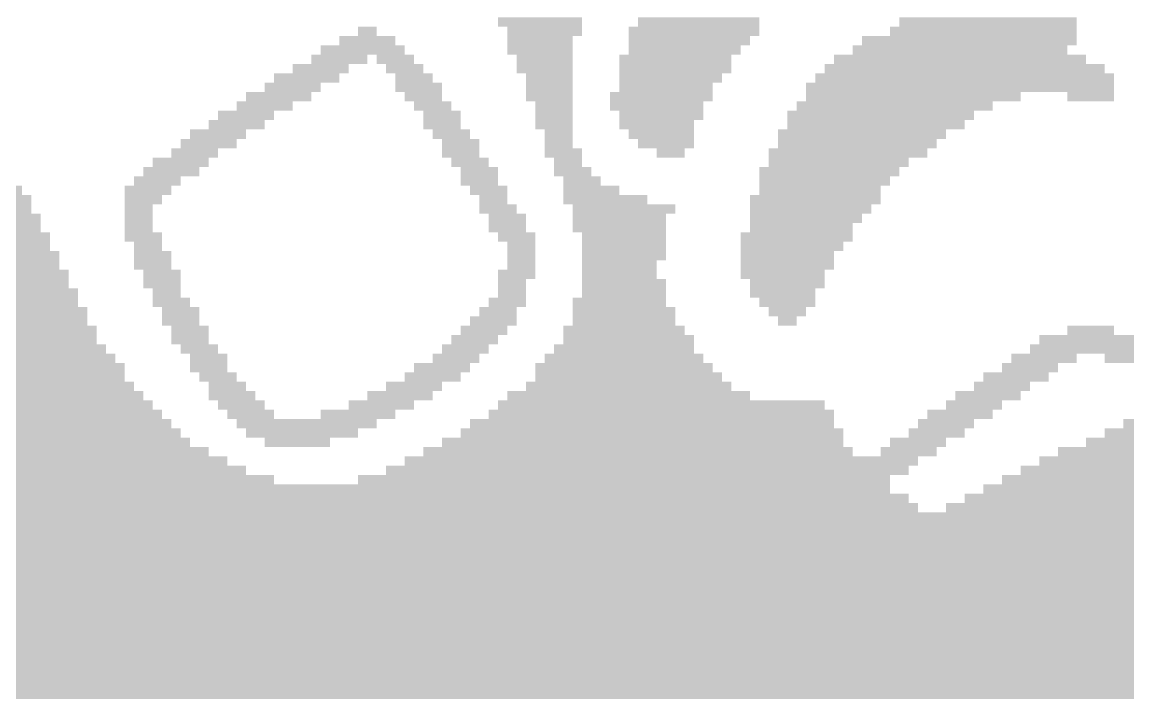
# Model space of a CAD drawing. Extents: x 6.74 to 13.52, y 0.26 to 6.1.
# Drawn here: x 9.745 to 11.25, y 0.256 to 1.177 of the extents above; entities that cross this region are included whole.
import ezdxf

# ---------------------------------------------------------------- set-up
doc = ezdxf.new("R2010")
doc.units = 0
doc.layers.get('0').update_dxf_attribs({"linetype": 'CONTINUOUS'})
doc.layers.add('1', color=7, linetype='CONTINUOUS')

msp = doc.modelspace()

# ---------------------------------------------------------------- linework, layer by layer
for points in [[(10.5075, 1.1703), (10.3932, 1.1703), (10.5075, 1.183), (10.3932, 1.183)], [(10.7488, 1.1703), (10.5837, 1.1703), (10.7488, 1.183), (10.5837, 1.183)], [(11.1806, 1.1703), (10.9393, 1.1703), (11.1806, 1.183), (10.9393, 1.183)], [(10.2281, 1.1576), (10.2027, 1.1576), (10.2281, 1.1703), (10.2027, 1.1703)], [(10.5075, 1.1576), (10.4059, 1.1576), (10.5075, 1.1703), (10.4059, 1.1703)], [(10.7488, 1.1576), (10.571, 1.1576), (10.7488, 1.1703), (10.571, 1.1703)], [(11.1806, 1.1576), (10.9266, 1.1576), (11.1806, 1.1703), (10.9266, 1.1703)], [(10.2662, 1.1322), (10.1519, 1.1322), (10.2662, 1.1449), (10.1519, 1.1449)], [(10.2535, 1.1449), (10.1773, 1.1449), (10.2535, 1.1576), (10.1773, 1.1576)], [(10.4948, 1.1449), (10.4059, 1.1449), (10.4948, 1.1576), (10.4059, 1.1576)], [(10.4948, 1.1322), (10.4059, 1.1322), (10.4948, 1.1449), (10.4059, 1.1449)], [(10.7361, 1.1449), (10.571, 1.1449), (10.7361, 1.1576), (10.571, 1.1576)], [(10.7234, 1.1322), (10.571, 1.1322), (10.7234, 1.1449), (10.571, 1.1449)], [(11.1679, 1.1322), (10.8758, 1.1322), (11.1679, 1.1449), (10.8758, 1.1449)], [(11.1806, 1.1449), (10.8885, 1.1449), (11.1806, 1.1576), (10.8885, 1.1576)], [(10.2154, 1.1195), (10.1392, 1.1195), (10.2154, 1.1322), (10.1392, 1.1322)], [(10.2789, 1.1195), (10.2281, 1.1195), (10.2789, 1.1322), (10.2281, 1.1322)], [(10.4948, 1.1195), (10.4186, 1.1195), (10.4948, 1.1322), (10.4186, 1.1322)], [(10.7107, 1.1195), (10.5583, 1.1195), (10.7107, 1.1322), (10.5583, 1.1322)], [(11.1933, 1.1195), (10.8504, 1.1195), (11.1933, 1.1322), (10.8504, 1.1322)], [(10.19, 1.1068), (10.1138, 1.1068), (10.19, 1.1195), (10.1138, 1.1195)], [(10.2916, 1.1068), (10.2408, 1.1068), (10.2916, 1.1195), (10.2408, 1.1195)], [(10.4948, 1.1068), (10.4186, 1.1068), (10.4948, 1.1195), (10.4186, 1.1195)], [(10.7107, 1.1068), (10.5583, 1.1068), (10.7107, 1.1195), (10.5583, 1.1195)], [(11.2187, 1.1068), (10.8377, 1.1068), (11.2187, 1.1195), (10.8377, 1.1195)], [(10.1773, 1.0941), (10.0884, 1.0941), (10.1773, 1.1068), (10.0884, 1.1068)], [(10.3043, 1.0941), (10.2535, 1.0941), (10.3043, 1.1068), (10.2535, 1.1068)], [(10.4948, 1.0941), (10.4313, 1.0941), (10.4948, 1.1068), (10.4313, 1.1068)], [(10.698, 1.0941), (10.5583, 1.0941), (10.698, 1.1068), (10.5583, 1.1068)], [(11.2314, 1.0941), (10.825, 1.0941), (11.2314, 1.1068), (10.825, 1.1068)], [(10.1519, 1.0814), (10.0757, 1.0814), (10.1519, 1.0941), (10.0757, 1.0941)], [(10.317, 1.0814), (10.2535, 1.0814), (10.317, 1.0941), (10.2535, 1.0941)], [(10.4948, 1.0814), (10.4313, 1.0814), (10.4948, 1.0941), (10.4313, 1.0941)], [(10.6853, 1.0814), (10.5583, 1.0814), (10.6853, 1.0941), (10.5583, 1.0941)], [(11.2314, 1.0814), (10.8123, 1.0814), (11.2314, 1.0941), (10.8123, 1.0941)], [(10.1138, 1.056), (10.0376, 1.056), (10.1138, 1.0687), (10.0376, 1.0687)], [(10.1392, 1.0687), (10.0503, 1.0687), (10.1392, 1.0814), (10.0503, 1.0814)], [(10.317, 1.0687), (10.2662, 1.0687), (10.317, 1.0814), (10.2662, 1.0814)], [(10.3297, 1.056), (10.2789, 1.056), (10.3297, 1.0687), (10.2789, 1.0687)], [(10.4948, 1.0687), (10.4313, 1.0687), (10.4948, 1.0814), (10.4313, 1.0814)], [(10.4948, 1.056), (10.444, 1.056), (10.4948, 1.0687), (10.444, 1.0687)], [(10.6853, 1.0687), (10.5456, 1.0687), (10.6853, 1.0814), (10.5456, 1.0814)], [(10.6726, 1.056), (10.5456, 1.056), (10.6726, 1.0687), (10.5456, 1.0687)], [(11.0663, 1.056), (10.7996, 1.056), (11.0663, 1.0687), (10.7996, 1.0687)], [(11.1044, 1.0687), (10.8123, 1.0687), (11.1044, 1.0814), (10.8123, 1.0814)], [(11.2314, 1.0687), (11.1679, 1.0687), (11.2314, 1.0814), (11.1679, 1.0814)], [(10.0884, 1.0433), (10.0122, 1.0433), (10.0884, 1.056), (10.0122, 1.056)], [(10.3424, 1.0433), (10.2916, 1.0433), (10.3424, 1.056), (10.2916, 1.056)], [(10.4948, 1.0433), (10.444, 1.0433), (10.4948, 1.056), (10.444, 1.056)], [(10.6726, 1.0433), (10.5583, 1.0433), (10.6726, 1.056), (10.5583, 1.056)], [(11.0409, 1.0433), (10.7869, 1.0433), (11.0409, 1.056), (10.7869, 1.056)], [(10.0757, 1.0306), (9.9995, 1.0306), (10.0757, 1.0433), (9.9995, 1.0433)], [(10.3424, 1.0306), (10.2916, 1.0306), (10.3424, 1.0433), (10.2916, 1.0433)], [(10.4948, 1.0306), (10.444, 1.0306), (10.4948, 1.0433), (10.444, 1.0433)], [(10.6599, 1.0306), (10.5583, 1.0306), (10.6599, 1.0433), (10.5583, 1.0433)], [(11.0282, 1.0306), (10.7869, 1.0306), (11.0282, 1.0433), (10.7869, 1.0433)], [(10.0503, 1.0179), (9.9741, 1.0179), (10.0503, 1.0306), (9.9741, 1.0306)], [(10.3551, 1.0179), (10.3043, 1.0179), (10.3551, 1.0306), (10.3043, 1.0306)], [(10.4948, 1.0179), (10.4567, 1.0179), (10.4948, 1.0306), (10.4567, 1.0306)], [(10.6599, 1.0179), (10.571, 1.0179), (10.6599, 1.0306), (10.571, 1.0306)], [(11.0028, 1.0179), (10.7742, 1.0179), (11.0028, 1.0306), (10.7742, 1.0306)], [(10.0376, 1.0052), (9.9614, 1.0052), (10.0376, 1.0179), (9.9614, 1.0179)], [(10.3678, 1.0052), (10.317, 1.0052), (10.3678, 1.0179), (10.317, 1.0179)], [(10.4948, 1.0052), (10.4567, 1.0052), (10.4948, 1.0179), (10.4567, 1.0179)], [(10.6599, 1.0052), (10.5837, 1.0052), (10.6599, 1.0179), (10.5837, 1.0179)], [(10.9901, 1.0052), (10.7742, 1.0052), (10.9901, 1.0179), (10.7742, 1.0179)], [(10.0122, 0.9925), (9.9487, 0.9925), (10.0122, 1.0052), (9.9487, 1.0052)], [(10.3678, 0.9925), (10.317, 0.9925), (10.3678, 1.0052), (10.317, 1.0052)], [(10.5075, 0.9925), (10.4567, 0.9925), (10.5075, 1.0052), (10.4567, 1.0052)], [(10.6472, 0.9925), (10.6091, 0.9925), (10.6472, 1.0052), (10.6091, 1.0052)], [(10.9774, 0.9925), (10.7615, 0.9925), (10.9774, 1.0052), (10.7615, 1.0052)], [(9.9868, 0.9671), (9.9106, 0.9671), (9.9868, 0.9798), (9.9106, 0.9798)], [(9.9995, 0.9798), (9.9233, 0.9798), (9.9995, 0.9925), (9.9233, 0.9925)], [(10.3805, 0.9798), (10.3297, 0.9798), (10.3805, 0.9925), (10.3297, 0.9925)], [(10.3932, 0.9671), (10.3424, 0.9671), (10.3932, 0.9798), (10.3424, 0.9798)], [(10.5075, 0.9798), (10.4694, 0.9798), (10.5075, 0.9925), (10.4694, 0.9925)], [(10.5202, 0.9671), (10.4694, 0.9671), (10.5202, 0.9798), (10.4694, 0.9798)], [(10.9393, 0.9671), (10.7488, 0.9671), (10.9393, 0.9798), (10.7488, 0.9798)], [(10.952, 0.9798), (10.7615, 0.9798), (10.952, 0.9925), (10.7615, 0.9925)], [(9.9614, 0.9544), (9.8979, 0.9544), (9.9614, 0.9671), (9.8979, 0.9671)], [(10.3932, 0.9544), (10.3424, 0.9544), (10.3932, 0.9671), (10.3424, 0.9671)], [(10.5329, 0.9544), (10.4821, 0.9544), (10.5329, 0.9671), (10.4821, 0.9671)], [(10.9266, 0.9544), (10.7488, 0.9544), (10.9266, 0.9671), (10.7488, 0.9671)], [(9.7455, 0.9417), (7.1293, 0.9417), (9.7455, 0.9544), (7.1293, 0.9544)], [(9.9487, 0.9417), (9.8852, 0.9417), (9.9487, 0.9544), (9.8852, 0.9544)], [(10.4059, 0.9417), (10.3551, 0.9417), (10.4059, 0.9544), (10.3551, 0.9544)], [(10.5583, 0.9417), (10.4821, 0.9417), (10.5583, 0.9544), (10.4821, 0.9544)], [(10.9139, 0.9417), (10.7488, 0.9417), (10.9139, 0.9544), (10.7488, 0.9544)], [(9.7582, 0.929), (7.1166, 0.929), (9.7582, 0.9417), (7.1166, 0.9417)], [(9.936, 0.929), (9.8852, 0.929), (9.936, 0.9417), (9.8852, 0.9417)], [(10.4059, 0.929), (10.3678, 0.929), (10.4059, 0.9417), (10.3678, 0.9417)], [(10.5964, 0.929), (10.4821, 0.929), (10.5964, 0.9417), (10.4821, 0.9417)], [(10.9139, 0.929), (10.7361, 0.929), (10.9139, 0.9417), (10.7361, 0.9417)], [(9.7582, 0.9163), (7.1166, 0.9163), (9.7582, 0.929), (7.1166, 0.929)], [(9.9233, 0.9163), (9.8852, 0.9163), (9.9233, 0.929), (9.8852, 0.929)], [(10.4186, 0.9163), (10.3678, 0.9163), (10.4186, 0.929), (10.3678, 0.929)], [(10.6345, 0.9163), (10.4948, 0.9163), (10.6345, 0.929), (10.4948, 0.929)], [(10.9012, 0.9163), (10.7361, 0.9163), (10.9012, 0.929), (10.7361, 0.929)], [(9.7709, 0.9036), (7.1039, 0.9036), (9.7709, 0.9163), (7.1039, 0.9163)], [(9.7709, 0.8909), (7.1039, 0.8909), (9.7709, 0.9036), (7.1039, 0.9036)], [(9.9233, 0.9036), (9.8852, 0.9036), (9.9233, 0.9163), (9.8852, 0.9163)], [(9.9233, 0.8909), (9.8852, 0.8909), (9.9233, 0.9036), (9.8852, 0.9036)], [(10.4313, 0.9036), (10.3805, 0.9036), (10.4313, 0.9163), (10.3805, 0.9163)], [(10.4313, 0.8909), (10.3805, 0.8909), (10.4313, 0.9036), (10.3805, 0.9036)], [(10.6218, 0.9036), (10.4948, 0.9036), (10.6218, 0.9163), (10.4948, 0.9163)], [(10.6218, 0.8909), (10.4948, 0.8909), (10.6218, 0.9036), (10.4948, 0.9036)], [(10.8885, 0.9036), (10.7361, 0.9036), (10.8885, 0.9163), (10.7361, 0.9163)], [(10.8758, 0.8909), (10.7361, 0.8909), (10.8758, 0.9036), (10.7361, 0.9036)], [(9.7836, 0.8782), (7.0912, 0.8782), (9.7836, 0.8909), (7.0912, 0.8909)], [(9.936, 0.8782), (9.8852, 0.8782), (9.936, 0.8909), (9.8852, 0.8909)], [(10.444, 0.8782), (10.3932, 0.8782), (10.444, 0.8909), (10.3932, 0.8909)], [(10.6218, 0.8782), (10.5075, 0.8782), (10.6218, 0.8909), (10.5075, 0.8909)], [(10.8758, 0.8782), (10.7234, 0.8782), (10.8758, 0.8909), (10.7234, 0.8909)], [(9.7836, 0.8655), (7.0785, 0.8655), (9.7836, 0.8782), (7.0785, 0.8782)], [(9.936, 0.8655), (9.8979, 0.8655), (9.936, 0.8782), (9.8979, 0.8782)], [(10.444, 0.8655), (10.4059, 0.8655), (10.444, 0.8782), (10.4059, 0.8782)], [(10.6218, 0.8655), (10.5075, 0.8655), (10.6218, 0.8782), (10.5075, 0.8782)], [(10.8631, 0.8655), (10.7234, 0.8655), (10.8631, 0.8782), (10.7234, 0.8782)], [(9.7963, 0.8528), (7.0785, 0.8528), (9.7963, 0.8655), (7.0785, 0.8655)], [(9.9487, 0.8528), (9.8979, 0.8528), (9.9487, 0.8655), (9.8979, 0.8655)], [(10.444, 0.8528), (10.4059, 0.8528), (10.444, 0.8655), (10.4059, 0.8655)], [(10.6218, 0.8528), (10.5075, 0.8528), (10.6218, 0.8655), (10.5075, 0.8655)], [(10.8504, 0.8528), (10.7234, 0.8528), (10.8504, 0.8655), (10.7234, 0.8655)], [(9.7963, 0.8401), (7.0658, 0.8401), (9.7963, 0.8528), (7.0658, 0.8528)], [(9.9487, 0.8401), (9.8979, 0.8401), (9.9487, 0.8528), (9.8979, 0.8528)], [(10.444, 0.8401), (10.4059, 0.8401), (10.444, 0.8528), (10.4059, 0.8528)], [(10.6091, 0.8401), (10.5075, 0.8401), (10.6091, 0.8528), (10.5075, 0.8528)], [(10.8504, 0.8401), (10.7234, 0.8401), (10.8504, 0.8528), (10.7234, 0.8528)], [(9.809, 0.8274), (7.0658, 0.8274), (9.809, 0.8401), (7.0658, 0.8401)], [(9.9614, 0.8274), (9.9106, 0.8274), (9.9614, 0.8401), (9.9106, 0.8401)], [(10.444, 0.8274), (10.3932, 0.8274), (10.444, 0.8401), (10.3932, 0.8401)], [(10.6091, 0.8274), (10.5075, 0.8274), (10.6091, 0.8401), (10.5075, 0.8401)], [(10.8377, 0.8274), (10.7234, 0.8274), (10.8377, 0.8401), (10.7234, 0.8401)], [(9.809, 0.8147), (7.0531, 0.8147), (9.809, 0.8274), (7.0531, 0.8274)], [(9.8217, 0.802), (7.0531, 0.802), (9.8217, 0.8147), (7.0531, 0.8147)], [(9.9614, 0.8147), (9.9106, 0.8147), (9.9614, 0.8274), (9.9106, 0.8274)], [(9.9614, 0.802), (9.9233, 0.802), (9.9614, 0.8147), (9.9233, 0.8147)], [(10.4313, 0.8147), (10.3932, 0.8147), (10.4313, 0.8274), (10.3932, 0.8274)], [(10.4313, 0.802), (10.3932, 0.802), (10.4313, 0.8147), (10.3932, 0.8147)], [(10.6218, 0.8147), (10.5075, 0.8147), (10.6218, 0.8274), (10.5075, 0.8274)], [(10.6218, 0.802), (10.5075, 0.802), (10.6218, 0.8147), (10.5075, 0.8147)], [(10.8377, 0.8147), (10.7361, 0.8147), (10.8377, 0.8274), (10.7361, 0.8274)], [(10.825, 0.802), (10.7361, 0.802), (10.825, 0.8147), (10.7361, 0.8147)], [(9.8217, 0.7893), (7.0404, 0.7893), (9.8217, 0.802), (7.0404, 0.802)], [(9.9741, 0.7893), (9.9233, 0.7893), (9.9741, 0.802), (9.9233, 0.802)], [(10.4313, 0.7893), (10.3805, 0.7893), (10.4313, 0.802), (10.3805, 0.802)], [(10.6218, 0.7893), (10.4948, 0.7893), (10.6218, 0.802), (10.4948, 0.802)], [(10.825, 0.7893), (10.7488, 0.7893), (10.825, 0.802), (10.7488, 0.802)], [(9.8344, 0.7766), (7.0277, 0.7766), (9.8344, 0.7893), (7.0277, 0.7893)], [(9.9868, 0.7766), (9.936, 0.7766), (9.9868, 0.7893), (9.936, 0.7893)], [(10.4186, 0.7766), (10.3678, 0.7766), (10.4186, 0.7893), (10.3678, 0.7893)], [(10.6345, 0.7766), (10.4948, 0.7766), (10.6345, 0.7893), (10.4948, 0.7893)], [(10.8123, 0.7766), (10.7615, 0.7766), (10.8123, 0.7893), (10.7615, 0.7893)], [(9.8344, 0.7639), (7.0277, 0.7639), (9.8344, 0.7766), (7.0277, 0.7766)], [(9.9868, 0.7639), (9.936, 0.7639), (9.9868, 0.7766), (9.936, 0.7766)], [(10.4186, 0.7639), (10.3551, 0.7639), (10.4186, 0.7766), (10.3551, 0.7766)], [(10.6345, 0.7639), (10.4948, 0.7639), (10.6345, 0.7766), (10.4948, 0.7766)], [(10.7996, 0.7639), (10.7742, 0.7639), (10.7996, 0.7766), (10.7742, 0.7766)], [(9.8471, 0.7512), (7.015, 0.7512), (9.8471, 0.7639), (7.015, 0.7639)], [(9.9995, 0.7512), (9.9487, 0.7512), (9.9995, 0.7639), (9.9487, 0.7639)], [(10.4059, 0.7512), (10.3424, 0.7512), (10.4059, 0.7639), (10.3424, 0.7639)], [(10.6472, 0.7512), (10.4821, 0.7512), (10.6472, 0.7639), (10.4821, 0.7639)], [(11.2314, 0.7512), (11.1679, 0.7512), (11.2314, 0.7639), (11.1679, 0.7639)], [(9.8598, 0.7258), (7.0023, 0.7258), (9.8598, 0.7385), (7.0023, 0.7385)], [(9.8471, 0.7385), (7.015, 0.7385), (9.8471, 0.7512), (7.015, 0.7512)], [(9.9995, 0.7385), (9.9487, 0.7385), (9.9995, 0.7512), (9.9487, 0.7512)], [(10.0122, 0.7258), (9.9614, 0.7258), (10.0122, 0.7385), (9.9614, 0.7385)], [(10.3805, 0.7258), (10.317, 0.7258), (10.3805, 0.7385), (10.317, 0.7385)], [(10.3932, 0.7385), (10.3297, 0.7385), (10.3932, 0.7512), (10.3297, 0.7512)], [(10.6599, 0.7258), (10.4694, 0.7258), (10.6599, 0.7385), (10.4694, 0.7385)], [(10.6599, 0.7385), (10.4821, 0.7385), (10.6599, 0.7512), (10.4821, 0.7512)], [(11.333, 0.7258), (11.1171, 0.7258), (11.333, 0.7385), (11.1171, 0.7385)], [(11.2822, 0.7385), (11.1298, 0.7385), (11.2822, 0.7512), (11.1298, 0.7512)], [(9.8725, 0.7131), (6.9896, 0.7131), (9.8725, 0.7258), (6.9896, 0.7258)], [(10.0249, 0.7131), (9.9741, 0.7131), (10.0249, 0.7258), (9.9741, 0.7258)], [(10.3678, 0.7131), (10.3043, 0.7131), (10.3678, 0.7258), (10.3043, 0.7258)], [(10.6726, 0.7131), (10.4567, 0.7131), (10.6726, 0.7258), (10.4567, 0.7258)], [(11.1806, 0.7131), (11.0917, 0.7131), (11.1806, 0.7258), (11.0917, 0.7258)], [(11.3711, 0.7131), (11.2187, 0.7131), (11.3711, 0.7258), (11.2187, 0.7258)], [(9.8852, 0.7004), (6.9896, 0.7004), (9.8852, 0.7131), (6.9896, 0.7131)], [(10.0249, 0.7004), (9.9741, 0.7004), (10.0249, 0.7131), (9.9741, 0.7131)], [(10.3551, 0.7004), (10.2789, 0.7004), (10.3551, 0.7131), (10.2789, 0.7131)], [(10.6853, 0.7004), (10.444, 0.7004), (10.6853, 0.7131), (10.444, 0.7131)], [(11.1552, 0.7004), (11.079, 0.7004), (11.1552, 0.7131), (11.079, 0.7131)], [(9.8852, 0.6877), (6.9769, 0.6877), (9.8852, 0.7004), (6.9769, 0.7004)], [(10.0376, 0.6877), (9.9868, 0.6877), (10.0376, 0.7004), (9.9868, 0.7004)], [(10.3424, 0.6877), (10.2662, 0.6877), (10.3424, 0.7004), (10.2662, 0.7004)], [(10.698, 0.6877), (10.444, 0.6877), (10.698, 0.7004), (10.444, 0.7004)], [(11.1425, 0.6877), (11.0536, 0.6877), (11.1425, 0.7004), (11.0536, 0.7004)], [(9.8979, 0.675), (6.9769, 0.675), (9.8979, 0.6877), (6.9769, 0.6877)], [(10.0503, 0.675), (9.9995, 0.675), (10.0503, 0.6877), (9.9995, 0.6877)], [(10.317, 0.675), (10.2408, 0.675), (10.317, 0.6877), (10.2408, 0.6877)], [(10.7107, 0.675), (10.4313, 0.675), (10.7107, 0.6877), (10.4313, 0.6877)], [(11.1171, 0.675), (11.0409, 0.675), (11.1171, 0.6877), (11.0409, 0.6877)], [(9.9106, 0.6623), (6.9642, 0.6623), (9.9106, 0.675), (6.9642, 0.675)], [(9.9233, 0.6496), (6.9642, 0.6496), (9.9233, 0.6623), (6.9642, 0.6623)], [(10.063, 0.6623), (9.9995, 0.6623), (10.063, 0.675), (9.9995, 0.675)], [(10.0757, 0.6496), (10.0122, 0.6496), (10.0757, 0.6623), (10.0122, 0.6623)], [(10.2789, 0.6496), (10.19, 0.6496), (10.2789, 0.6623), (10.19, 0.6623)], [(10.3043, 0.6623), (10.2154, 0.6623), (10.3043, 0.675), (10.2154, 0.675)], [(10.8377, 0.6496), (10.3932, 0.6496), (10.8377, 0.6623), (10.3932, 0.6623)], [(10.7361, 0.6623), (10.4059, 0.6623), (10.7361, 0.675), (10.4059, 0.675)], [(11.079, 0.6496), (11.0028, 0.6496), (11.079, 0.6623), (11.0028, 0.6623)], [(11.1044, 0.6623), (11.0155, 0.6623), (11.1044, 0.675), (11.0155, 0.675)], [(9.936, 0.6369), (6.9515, 0.6369), (9.936, 0.6496), (6.9515, 0.6496)], [(10.0884, 0.6369), (10.0249, 0.6369), (10.0884, 0.6496), (10.0249, 0.6496)], [(10.2535, 0.6369), (10.1519, 0.6369), (10.2535, 0.6496), (10.1519, 0.6496)], [(10.8504, 0.6369), (10.3805, 0.6369), (10.8504, 0.6496), (10.3805, 0.6496)], [(11.0663, 0.6369), (10.9774, 0.6369), (11.0663, 0.6496), (10.9774, 0.6496)], [(9.9487, 0.6242), (6.9388, 0.6242), (9.9487, 0.6369), (6.9388, 0.6369)], [(10.2281, 0.6242), (10.0376, 0.6242), (10.2281, 0.6369), (10.0376, 0.6369)], [(10.8504, 0.6242), (10.3551, 0.6242), (10.8504, 0.6369), (10.3551, 0.6369)], [(11.0409, 0.6242), (10.9647, 0.6242), (11.0409, 0.6369), (10.9647, 0.6369)], [(13.3142, 0.6242), (11.2441, 0.6242), (13.3142, 0.6369), (11.2441, 0.6369)], [(9.9614, 0.6115), (6.9388, 0.6115), (9.9614, 0.6242), (6.9388, 0.6242)], [(10.2027, 0.6115), (10.0503, 0.6115), (10.2027, 0.6242), (10.0503, 0.6242)], [(10.8631, 0.6115), (10.3424, 0.6115), (10.8631, 0.6242), (10.3424, 0.6242)], [(11.0282, 0.6115), (10.952, 0.6115), (11.0282, 0.6242), (10.952, 0.6242)], [(13.3269, 0.6115), (11.2187, 0.6115), (13.3269, 0.6242), (11.2187, 0.6242)], [(9.9741, 0.5988), (6.9261, 0.5988), (9.9741, 0.6115), (6.9261, 0.6115)], [(10.1646, 0.5988), (10.0757, 0.5988), (10.1646, 0.6115), (10.0757, 0.6115)], [(10.8631, 0.5988), (10.317, 0.5988), (10.8631, 0.6115), (10.317, 0.6115)], [(11.0028, 0.5988), (10.9266, 0.5988), (11.0028, 0.6115), (10.9266, 0.6115)], [(13.3269, 0.5988), (11.1933, 0.5988), (13.3269, 0.6115), (11.1933, 0.6115)], [(9.9995, 0.5861), (6.9261, 0.5861), (9.9995, 0.5988), (6.9261, 0.5988)], [(10.8758, 0.5861), (10.2916, 0.5861), (10.8758, 0.5988), (10.2916, 0.5988)], [(10.9901, 0.5861), (10.9139, 0.5861), (10.9901, 0.5988), (10.9139, 0.5988)], [(13.3396, 0.5861), (11.1552, 0.5861), (13.3396, 0.5988), (11.1552, 0.5988)], [(10.0249, 0.5734), (6.9134, 0.5734), (10.0249, 0.5861), (6.9134, 0.5861)], [(10.0503, 0.5607), (6.9134, 0.5607), (10.0503, 0.5734), (6.9134, 0.5734)], [(10.952, 0.5607), (10.2408, 0.5607), (10.952, 0.5734), (10.2408, 0.5734)], [(10.9647, 0.5734), (10.2662, 0.5734), (10.9647, 0.5861), (10.2662, 0.5861)], [(13.3523, 0.5607), (11.1044, 0.5607), (13.3523, 0.5734), (11.1044, 0.5734)], [(13.3396, 0.5734), (11.1298, 0.5734), (13.3396, 0.5861), (11.1298, 0.5861)], [(10.0884, 0.548), (6.9007, 0.548), (10.0884, 0.5607), (6.9007, 0.5607)], [(10.9266, 0.548), (10.2027, 0.548), (10.9266, 0.5607), (10.2027, 0.5607)], [(13.365, 0.548), (11.079, 0.548), (13.365, 0.5607), (11.079, 0.5607)], [(10.9266, 0.5353), (6.888, 0.5353), (10.9266, 0.548), (6.888, 0.548)], [(13.365, 0.5353), (11.0536, 0.5353), (13.365, 0.548), (11.0536, 0.548)], [(10.952, 0.5226), (6.888, 0.5226), (10.952, 0.5353), (6.888, 0.5353)], [(13.3777, 0.5226), (11.0282, 0.5226), (13.3777, 0.5353), (11.0282, 0.5353)], [(10.9647, 0.5099), (6.8753, 0.5099), (10.9647, 0.5226), (6.8753, 0.5226)], [(13.3777, 0.5099), (11.0028, 0.5099), (13.3777, 0.5226), (11.0028, 0.5226)], [(13.4031, 0.4845), (6.8626, 0.4845), (13.4031, 0.4972), (6.8626, 0.4972)], [(13.3904, 0.4972), (6.8753, 0.4972), (13.3904, 0.5099), (6.8753, 0.5099)], [(13.4031, 0.4718), (6.8499, 0.4718), (13.4031, 0.4845), (6.8499, 0.4845)], [(13.4158, 0.4591), (6.8499, 0.4591), (13.4158, 0.4718), (6.8499, 0.4718)], [(13.4158, 0.4464), (6.8372, 0.4464), (13.4158, 0.4591), (6.8372, 0.4591)], [(13.4285, 0.4337), (6.8372, 0.4337), (13.4285, 0.4464), (6.8372, 0.4464)], [(13.4285, 0.421), (6.8245, 0.421), (13.4285, 0.4337), (6.8245, 0.4337)], [(13.4539, 0.3956), (6.8118, 0.3956), (13.4539, 0.4083), (6.8118, 0.4083)], [(13.4412, 0.4083), (6.8245, 0.4083), (13.4412, 0.421), (6.8245, 0.421)], [(13.4539, 0.3829), (6.7991, 0.3829), (13.4539, 0.3956), (6.7991, 0.3956)], [(13.4666, 0.3702), (6.7991, 0.3702), (13.4666, 0.3829), (6.7991, 0.3829)], [(13.4666, 0.3575), (6.7864, 0.3575), (13.4666, 0.3702), (6.7864, 0.3702)], [(13.4793, 0.3448), (6.7864, 0.3448), (13.4793, 0.3575), (6.7864, 0.3575)], [(13.4793, 0.3321), (6.7737, 0.3321), (13.4793, 0.3448), (6.7737, 0.3448)], [(13.492, 0.3194), (6.7737, 0.3194), (13.492, 0.3321), (6.7737, 0.3321)], [(13.5047, 0.3067), (6.761, 0.3067), (13.5047, 0.3194), (6.761, 0.3194)], [(13.5047, 0.294), (6.7483, 0.294), (13.5047, 0.3067), (6.7483, 0.3067)], [(13.5174, 0.2813), (6.7483, 0.2813), (13.5174, 0.294), (6.7483, 0.294)], [(13.5174, 0.2686), (6.7356, 0.2686), (13.5174, 0.2813), (6.7356, 0.2813)], [(13.5174, 0.2559), (6.7356, 0.2559), (13.5174, 0.2686), (6.7356, 0.2686)]]:
    msp.add_solid(points)
at = {"layer": '1'}
for points in [[(10.5075, 1.1703), (10.3932, 1.1703), (10.5075, 1.183), (10.3932, 1.183)], [(10.7488, 1.1703), (10.5837, 1.1703), (10.7488, 1.183), (10.5837, 1.183)], [(11.1806, 1.1703), (10.9393, 1.1703), (11.1806, 1.183), (10.9393, 1.183)], [(10.2281, 1.1576), (10.2027, 1.1576), (10.2281, 1.1703), (10.2027, 1.1703)], [(10.5075, 1.1576), (10.4059, 1.1576), (10.5075, 1.1703), (10.4059, 1.1703)], [(10.7488, 1.1576), (10.571, 1.1576), (10.7488, 1.1703), (10.571, 1.1703)], [(11.1806, 1.1576), (10.9266, 1.1576), (11.1806, 1.1703), (10.9266, 1.1703)], [(10.2662, 1.1322), (10.1519, 1.1322), (10.2662, 1.1449), (10.1519, 1.1449)], [(10.2535, 1.1449), (10.1773, 1.1449), (10.2535, 1.1576), (10.1773, 1.1576)], [(10.4948, 1.1449), (10.4059, 1.1449), (10.4948, 1.1576), (10.4059, 1.1576)], [(10.4948, 1.1322), (10.4059, 1.1322), (10.4948, 1.1449), (10.4059, 1.1449)], [(10.7361, 1.1449), (10.571, 1.1449), (10.7361, 1.1576), (10.571, 1.1576)], [(10.7234, 1.1322), (10.571, 1.1322), (10.7234, 1.1449), (10.571, 1.1449)], [(11.1679, 1.1322), (10.8758, 1.1322), (11.1679, 1.1449), (10.8758, 1.1449)], [(11.1806, 1.1449), (10.8885, 1.1449), (11.1806, 1.1576), (10.8885, 1.1576)], [(10.2154, 1.1195), (10.1392, 1.1195), (10.2154, 1.1322), (10.1392, 1.1322)], [(10.2789, 1.1195), (10.2281, 1.1195), (10.2789, 1.1322), (10.2281, 1.1322)], [(10.4948, 1.1195), (10.4186, 1.1195), (10.4948, 1.1322), (10.4186, 1.1322)], [(10.7107, 1.1195), (10.5583, 1.1195), (10.7107, 1.1322), (10.5583, 1.1322)], [(11.1933, 1.1195), (10.8504, 1.1195), (11.1933, 1.1322), (10.8504, 1.1322)], [(10.19, 1.1068), (10.1138, 1.1068), (10.19, 1.1195), (10.1138, 1.1195)], [(10.2916, 1.1068), (10.2408, 1.1068), (10.2916, 1.1195), (10.2408, 1.1195)], [(10.4948, 1.1068), (10.4186, 1.1068), (10.4948, 1.1195), (10.4186, 1.1195)], [(10.7107, 1.1068), (10.5583, 1.1068), (10.7107, 1.1195), (10.5583, 1.1195)], [(11.2187, 1.1068), (10.8377, 1.1068), (11.2187, 1.1195), (10.8377, 1.1195)], [(10.1773, 1.0941), (10.0884, 1.0941), (10.1773, 1.1068), (10.0884, 1.1068)], [(10.3043, 1.0941), (10.2535, 1.0941), (10.3043, 1.1068), (10.2535, 1.1068)], [(10.4948, 1.0941), (10.4313, 1.0941), (10.4948, 1.1068), (10.4313, 1.1068)], [(10.698, 1.0941), (10.5583, 1.0941), (10.698, 1.1068), (10.5583, 1.1068)], [(11.2314, 1.0941), (10.825, 1.0941), (11.2314, 1.1068), (10.825, 1.1068)], [(10.1519, 1.0814), (10.0757, 1.0814), (10.1519, 1.0941), (10.0757, 1.0941)], [(10.317, 1.0814), (10.2535, 1.0814), (10.317, 1.0941), (10.2535, 1.0941)], [(10.4948, 1.0814), (10.4313, 1.0814), (10.4948, 1.0941), (10.4313, 1.0941)], [(10.6853, 1.0814), (10.5583, 1.0814), (10.6853, 1.0941), (10.5583, 1.0941)], [(11.2314, 1.0814), (10.8123, 1.0814), (11.2314, 1.0941), (10.8123, 1.0941)], [(10.1138, 1.056), (10.0376, 1.056), (10.1138, 1.0687), (10.0376, 1.0687)], [(10.1392, 1.0687), (10.0503, 1.0687), (10.1392, 1.0814), (10.0503, 1.0814)], [(10.317, 1.0687), (10.2662, 1.0687), (10.317, 1.0814), (10.2662, 1.0814)], [(10.3297, 1.056), (10.2789, 1.056), (10.3297, 1.0687), (10.2789, 1.0687)], [(10.4948, 1.0687), (10.4313, 1.0687), (10.4948, 1.0814), (10.4313, 1.0814)], [(10.4948, 1.056), (10.444, 1.056), (10.4948, 1.0687), (10.444, 1.0687)], [(10.6853, 1.0687), (10.5456, 1.0687), (10.6853, 1.0814), (10.5456, 1.0814)], [(10.6726, 1.056), (10.5456, 1.056), (10.6726, 1.0687), (10.5456, 1.0687)], [(11.0663, 1.056), (10.7996, 1.056), (11.0663, 1.0687), (10.7996, 1.0687)], [(11.1044, 1.0687), (10.8123, 1.0687), (11.1044, 1.0814), (10.8123, 1.0814)], [(11.2314, 1.0687), (11.1679, 1.0687), (11.2314, 1.0814), (11.1679, 1.0814)], [(10.0884, 1.0433), (10.0122, 1.0433), (10.0884, 1.056), (10.0122, 1.056)], [(10.3424, 1.0433), (10.2916, 1.0433), (10.3424, 1.056), (10.2916, 1.056)], [(10.4948, 1.0433), (10.444, 1.0433), (10.4948, 1.056), (10.444, 1.056)], [(10.6726, 1.0433), (10.5583, 1.0433), (10.6726, 1.056), (10.5583, 1.056)], [(11.0409, 1.0433), (10.7869, 1.0433), (11.0409, 1.056), (10.7869, 1.056)], [(10.0757, 1.0306), (9.9995, 1.0306), (10.0757, 1.0433), (9.9995, 1.0433)], [(10.3424, 1.0306), (10.2916, 1.0306), (10.3424, 1.0433), (10.2916, 1.0433)], [(10.4948, 1.0306), (10.444, 1.0306), (10.4948, 1.0433), (10.444, 1.0433)], [(10.6599, 1.0306), (10.5583, 1.0306), (10.6599, 1.0433), (10.5583, 1.0433)], [(11.0282, 1.0306), (10.7869, 1.0306), (11.0282, 1.0433), (10.7869, 1.0433)], [(10.0503, 1.0179), (9.9741, 1.0179), (10.0503, 1.0306), (9.9741, 1.0306)], [(10.3551, 1.0179), (10.3043, 1.0179), (10.3551, 1.0306), (10.3043, 1.0306)], [(10.4948, 1.0179), (10.4567, 1.0179), (10.4948, 1.0306), (10.4567, 1.0306)], [(10.6599, 1.0179), (10.571, 1.0179), (10.6599, 1.0306), (10.571, 1.0306)], [(11.0028, 1.0179), (10.7742, 1.0179), (11.0028, 1.0306), (10.7742, 1.0306)], [(10.0376, 1.0052), (9.9614, 1.0052), (10.0376, 1.0179), (9.9614, 1.0179)], [(10.3678, 1.0052), (10.317, 1.0052), (10.3678, 1.0179), (10.317, 1.0179)], [(10.4948, 1.0052), (10.4567, 1.0052), (10.4948, 1.0179), (10.4567, 1.0179)], [(10.6599, 1.0052), (10.5837, 1.0052), (10.6599, 1.0179), (10.5837, 1.0179)], [(10.9901, 1.0052), (10.7742, 1.0052), (10.9901, 1.0179), (10.7742, 1.0179)], [(10.0122, 0.9925), (9.9487, 0.9925), (10.0122, 1.0052), (9.9487, 1.0052)], [(10.3678, 0.9925), (10.317, 0.9925), (10.3678, 1.0052), (10.317, 1.0052)], [(10.5075, 0.9925), (10.4567, 0.9925), (10.5075, 1.0052), (10.4567, 1.0052)], [(10.6472, 0.9925), (10.6091, 0.9925), (10.6472, 1.0052), (10.6091, 1.0052)], [(10.9774, 0.9925), (10.7615, 0.9925), (10.9774, 1.0052), (10.7615, 1.0052)], [(9.9868, 0.9671), (9.9106, 0.9671), (9.9868, 0.9798), (9.9106, 0.9798)], [(9.9995, 0.9798), (9.9233, 0.9798), (9.9995, 0.9925), (9.9233, 0.9925)], [(10.3805, 0.9798), (10.3297, 0.9798), (10.3805, 0.9925), (10.3297, 0.9925)], [(10.3932, 0.9671), (10.3424, 0.9671), (10.3932, 0.9798), (10.3424, 0.9798)], [(10.5075, 0.9798), (10.4694, 0.9798), (10.5075, 0.9925), (10.4694, 0.9925)], [(10.5202, 0.9671), (10.4694, 0.9671), (10.5202, 0.9798), (10.4694, 0.9798)], [(10.9393, 0.9671), (10.7488, 0.9671), (10.9393, 0.9798), (10.7488, 0.9798)], [(10.952, 0.9798), (10.7615, 0.9798), (10.952, 0.9925), (10.7615, 0.9925)], [(9.9614, 0.9544), (9.8979, 0.9544), (9.9614, 0.9671), (9.8979, 0.9671)], [(10.3932, 0.9544), (10.3424, 0.9544), (10.3932, 0.9671), (10.3424, 0.9671)], [(10.5329, 0.9544), (10.4821, 0.9544), (10.5329, 0.9671), (10.4821, 0.9671)], [(10.9266, 0.9544), (10.7488, 0.9544), (10.9266, 0.9671), (10.7488, 0.9671)], [(9.7455, 0.9417), (7.1293, 0.9417), (9.7455, 0.9544), (7.1293, 0.9544)], [(9.9487, 0.9417), (9.8852, 0.9417), (9.9487, 0.9544), (9.8852, 0.9544)], [(10.4059, 0.9417), (10.3551, 0.9417), (10.4059, 0.9544), (10.3551, 0.9544)], [(10.5583, 0.9417), (10.4821, 0.9417), (10.5583, 0.9544), (10.4821, 0.9544)], [(10.9139, 0.9417), (10.7488, 0.9417), (10.9139, 0.9544), (10.7488, 0.9544)], [(9.7582, 0.929), (7.1166, 0.929), (9.7582, 0.9417), (7.1166, 0.9417)], [(9.936, 0.929), (9.8852, 0.929), (9.936, 0.9417), (9.8852, 0.9417)], [(10.4059, 0.929), (10.3678, 0.929), (10.4059, 0.9417), (10.3678, 0.9417)], [(10.5964, 0.929), (10.4821, 0.929), (10.5964, 0.9417), (10.4821, 0.9417)], [(10.9139, 0.929), (10.7361, 0.929), (10.9139, 0.9417), (10.7361, 0.9417)], [(9.7582, 0.9163), (7.1166, 0.9163), (9.7582, 0.929), (7.1166, 0.929)], [(9.9233, 0.9163), (9.8852, 0.9163), (9.9233, 0.929), (9.8852, 0.929)], [(10.4186, 0.9163), (10.3678, 0.9163), (10.4186, 0.929), (10.3678, 0.929)], [(10.6345, 0.9163), (10.4948, 0.9163), (10.6345, 0.929), (10.4948, 0.929)], [(10.9012, 0.9163), (10.7361, 0.9163), (10.9012, 0.929), (10.7361, 0.929)], [(9.7709, 0.9036), (7.1039, 0.9036), (9.7709, 0.9163), (7.1039, 0.9163)], [(9.7709, 0.8909), (7.1039, 0.8909), (9.7709, 0.9036), (7.1039, 0.9036)], [(9.9233, 0.9036), (9.8852, 0.9036), (9.9233, 0.9163), (9.8852, 0.9163)], [(9.9233, 0.8909), (9.8852, 0.8909), (9.9233, 0.9036), (9.8852, 0.9036)], [(10.4313, 0.9036), (10.3805, 0.9036), (10.4313, 0.9163), (10.3805, 0.9163)], [(10.4313, 0.8909), (10.3805, 0.8909), (10.4313, 0.9036), (10.3805, 0.9036)], [(10.6218, 0.9036), (10.4948, 0.9036), (10.6218, 0.9163), (10.4948, 0.9163)], [(10.6218, 0.8909), (10.4948, 0.8909), (10.6218, 0.9036), (10.4948, 0.9036)], [(10.8885, 0.9036), (10.7361, 0.9036), (10.8885, 0.9163), (10.7361, 0.9163)], [(10.8758, 0.8909), (10.7361, 0.8909), (10.8758, 0.9036), (10.7361, 0.9036)], [(9.7836, 0.8782), (7.0912, 0.8782), (9.7836, 0.8909), (7.0912, 0.8909)], [(9.936, 0.8782), (9.8852, 0.8782), (9.936, 0.8909), (9.8852, 0.8909)], [(10.444, 0.8782), (10.3932, 0.8782), (10.444, 0.8909), (10.3932, 0.8909)], [(10.6218, 0.8782), (10.5075, 0.8782), (10.6218, 0.8909), (10.5075, 0.8909)], [(10.8758, 0.8782), (10.7234, 0.8782), (10.8758, 0.8909), (10.7234, 0.8909)], [(9.7836, 0.8655), (7.0785, 0.8655), (9.7836, 0.8782), (7.0785, 0.8782)], [(9.936, 0.8655), (9.8979, 0.8655), (9.936, 0.8782), (9.8979, 0.8782)], [(10.444, 0.8655), (10.4059, 0.8655), (10.444, 0.8782), (10.4059, 0.8782)], [(10.6218, 0.8655), (10.5075, 0.8655), (10.6218, 0.8782), (10.5075, 0.8782)], [(10.8631, 0.8655), (10.7234, 0.8655), (10.8631, 0.8782), (10.7234, 0.8782)], [(9.7963, 0.8528), (7.0785, 0.8528), (9.7963, 0.8655), (7.0785, 0.8655)], [(9.9487, 0.8528), (9.8979, 0.8528), (9.9487, 0.8655), (9.8979, 0.8655)], [(10.444, 0.8528), (10.4059, 0.8528), (10.444, 0.8655), (10.4059, 0.8655)], [(10.6218, 0.8528), (10.5075, 0.8528), (10.6218, 0.8655), (10.5075, 0.8655)], [(10.8504, 0.8528), (10.7234, 0.8528), (10.8504, 0.8655), (10.7234, 0.8655)], [(9.7963, 0.8401), (7.0658, 0.8401), (9.7963, 0.8528), (7.0658, 0.8528)], [(9.9487, 0.8401), (9.8979, 0.8401), (9.9487, 0.8528), (9.8979, 0.8528)], [(10.444, 0.8401), (10.4059, 0.8401), (10.444, 0.8528), (10.4059, 0.8528)], [(10.6091, 0.8401), (10.5075, 0.8401), (10.6091, 0.8528), (10.5075, 0.8528)], [(10.8504, 0.8401), (10.7234, 0.8401), (10.8504, 0.8528), (10.7234, 0.8528)], [(9.809, 0.8274), (7.0658, 0.8274), (9.809, 0.8401), (7.0658, 0.8401)], [(9.9614, 0.8274), (9.9106, 0.8274), (9.9614, 0.8401), (9.9106, 0.8401)], [(10.444, 0.8274), (10.3932, 0.8274), (10.444, 0.8401), (10.3932, 0.8401)], [(10.6091, 0.8274), (10.5075, 0.8274), (10.6091, 0.8401), (10.5075, 0.8401)], [(10.8377, 0.8274), (10.7234, 0.8274), (10.8377, 0.8401), (10.7234, 0.8401)], [(9.809, 0.8147), (7.0531, 0.8147), (9.809, 0.8274), (7.0531, 0.8274)], [(9.8217, 0.802), (7.0531, 0.802), (9.8217, 0.8147), (7.0531, 0.8147)], [(9.9614, 0.8147), (9.9106, 0.8147), (9.9614, 0.8274), (9.9106, 0.8274)], [(9.9614, 0.802), (9.9233, 0.802), (9.9614, 0.8147), (9.9233, 0.8147)], [(10.4313, 0.8147), (10.3932, 0.8147), (10.4313, 0.8274), (10.3932, 0.8274)], [(10.4313, 0.802), (10.3932, 0.802), (10.4313, 0.8147), (10.3932, 0.8147)], [(10.6218, 0.8147), (10.5075, 0.8147), (10.6218, 0.8274), (10.5075, 0.8274)], [(10.6218, 0.802), (10.5075, 0.802), (10.6218, 0.8147), (10.5075, 0.8147)], [(10.8377, 0.8147), (10.7361, 0.8147), (10.8377, 0.8274), (10.7361, 0.8274)], [(10.825, 0.802), (10.7361, 0.802), (10.825, 0.8147), (10.7361, 0.8147)], [(9.8217, 0.7893), (7.0404, 0.7893), (9.8217, 0.802), (7.0404, 0.802)], [(9.9741, 0.7893), (9.9233, 0.7893), (9.9741, 0.802), (9.9233, 0.802)], [(10.4313, 0.7893), (10.3805, 0.7893), (10.4313, 0.802), (10.3805, 0.802)], [(10.6218, 0.7893), (10.4948, 0.7893), (10.6218, 0.802), (10.4948, 0.802)], [(10.825, 0.7893), (10.7488, 0.7893), (10.825, 0.802), (10.7488, 0.802)], [(9.8344, 0.7766), (7.0277, 0.7766), (9.8344, 0.7893), (7.0277, 0.7893)], [(9.9868, 0.7766), (9.936, 0.7766), (9.9868, 0.7893), (9.936, 0.7893)], [(10.4186, 0.7766), (10.3678, 0.7766), (10.4186, 0.7893), (10.3678, 0.7893)], [(10.6345, 0.7766), (10.4948, 0.7766), (10.6345, 0.7893), (10.4948, 0.7893)], [(10.8123, 0.7766), (10.7615, 0.7766), (10.8123, 0.7893), (10.7615, 0.7893)], [(9.8344, 0.7639), (7.0277, 0.7639), (9.8344, 0.7766), (7.0277, 0.7766)], [(9.9868, 0.7639), (9.936, 0.7639), (9.9868, 0.7766), (9.936, 0.7766)], [(10.4186, 0.7639), (10.3551, 0.7639), (10.4186, 0.7766), (10.3551, 0.7766)], [(10.6345, 0.7639), (10.4948, 0.7639), (10.6345, 0.7766), (10.4948, 0.7766)], [(10.7996, 0.7639), (10.7742, 0.7639), (10.7996, 0.7766), (10.7742, 0.7766)], [(9.8471, 0.7512), (7.015, 0.7512), (9.8471, 0.7639), (7.015, 0.7639)], [(9.9995, 0.7512), (9.9487, 0.7512), (9.9995, 0.7639), (9.9487, 0.7639)], [(10.4059, 0.7512), (10.3424, 0.7512), (10.4059, 0.7639), (10.3424, 0.7639)], [(10.6472, 0.7512), (10.4821, 0.7512), (10.6472, 0.7639), (10.4821, 0.7639)], [(11.2314, 0.7512), (11.1679, 0.7512), (11.2314, 0.7639), (11.1679, 0.7639)], [(9.8598, 0.7258), (7.0023, 0.7258), (9.8598, 0.7385), (7.0023, 0.7385)], [(9.8471, 0.7385), (7.015, 0.7385), (9.8471, 0.7512), (7.015, 0.7512)], [(9.9995, 0.7385), (9.9487, 0.7385), (9.9995, 0.7512), (9.9487, 0.7512)], [(10.0122, 0.7258), (9.9614, 0.7258), (10.0122, 0.7385), (9.9614, 0.7385)], [(10.3805, 0.7258), (10.317, 0.7258), (10.3805, 0.7385), (10.317, 0.7385)], [(10.3932, 0.7385), (10.3297, 0.7385), (10.3932, 0.7512), (10.3297, 0.7512)], [(10.6599, 0.7258), (10.4694, 0.7258), (10.6599, 0.7385), (10.4694, 0.7385)], [(10.6599, 0.7385), (10.4821, 0.7385), (10.6599, 0.7512), (10.4821, 0.7512)], [(11.333, 0.7258), (11.1171, 0.7258), (11.333, 0.7385), (11.1171, 0.7385)], [(11.2822, 0.7385), (11.1298, 0.7385), (11.2822, 0.7512), (11.1298, 0.7512)], [(9.8725, 0.7131), (6.9896, 0.7131), (9.8725, 0.7258), (6.9896, 0.7258)], [(10.0249, 0.7131), (9.9741, 0.7131), (10.0249, 0.7258), (9.9741, 0.7258)], [(10.3678, 0.7131), (10.3043, 0.7131), (10.3678, 0.7258), (10.3043, 0.7258)], [(10.6726, 0.7131), (10.4567, 0.7131), (10.6726, 0.7258), (10.4567, 0.7258)], [(11.1806, 0.7131), (11.0917, 0.7131), (11.1806, 0.7258), (11.0917, 0.7258)], [(11.3711, 0.7131), (11.2187, 0.7131), (11.3711, 0.7258), (11.2187, 0.7258)], [(9.8852, 0.7004), (6.9896, 0.7004), (9.8852, 0.7131), (6.9896, 0.7131)], [(10.0249, 0.7004), (9.9741, 0.7004), (10.0249, 0.7131), (9.9741, 0.7131)], [(10.3551, 0.7004), (10.2789, 0.7004), (10.3551, 0.7131), (10.2789, 0.7131)], [(10.6853, 0.7004), (10.444, 0.7004), (10.6853, 0.7131), (10.444, 0.7131)], [(11.1552, 0.7004), (11.079, 0.7004), (11.1552, 0.7131), (11.079, 0.7131)], [(9.8852, 0.6877), (6.9769, 0.6877), (9.8852, 0.7004), (6.9769, 0.7004)], [(10.0376, 0.6877), (9.9868, 0.6877), (10.0376, 0.7004), (9.9868, 0.7004)], [(10.3424, 0.6877), (10.2662, 0.6877), (10.3424, 0.7004), (10.2662, 0.7004)], [(10.698, 0.6877), (10.444, 0.6877), (10.698, 0.7004), (10.444, 0.7004)], [(11.1425, 0.6877), (11.0536, 0.6877), (11.1425, 0.7004), (11.0536, 0.7004)], [(9.8979, 0.675), (6.9769, 0.675), (9.8979, 0.6877), (6.9769, 0.6877)], [(10.0503, 0.675), (9.9995, 0.675), (10.0503, 0.6877), (9.9995, 0.6877)], [(10.317, 0.675), (10.2408, 0.675), (10.317, 0.6877), (10.2408, 0.6877)], [(10.7107, 0.675), (10.4313, 0.675), (10.7107, 0.6877), (10.4313, 0.6877)], [(11.1171, 0.675), (11.0409, 0.675), (11.1171, 0.6877), (11.0409, 0.6877)], [(9.9106, 0.6623), (6.9642, 0.6623), (9.9106, 0.675), (6.9642, 0.675)], [(9.9233, 0.6496), (6.9642, 0.6496), (9.9233, 0.6623), (6.9642, 0.6623)], [(10.063, 0.6623), (9.9995, 0.6623), (10.063, 0.675), (9.9995, 0.675)], [(10.0757, 0.6496), (10.0122, 0.6496), (10.0757, 0.6623), (10.0122, 0.6623)], [(10.2789, 0.6496), (10.19, 0.6496), (10.2789, 0.6623), (10.19, 0.6623)], [(10.3043, 0.6623), (10.2154, 0.6623), (10.3043, 0.675), (10.2154, 0.675)], [(10.8377, 0.6496), (10.3932, 0.6496), (10.8377, 0.6623), (10.3932, 0.6623)], [(10.7361, 0.6623), (10.4059, 0.6623), (10.7361, 0.675), (10.4059, 0.675)], [(11.079, 0.6496), (11.0028, 0.6496), (11.079, 0.6623), (11.0028, 0.6623)], [(11.1044, 0.6623), (11.0155, 0.6623), (11.1044, 0.675), (11.0155, 0.675)], [(9.936, 0.6369), (6.9515, 0.6369), (9.936, 0.6496), (6.9515, 0.6496)], [(10.0884, 0.6369), (10.0249, 0.6369), (10.0884, 0.6496), (10.0249, 0.6496)], [(10.2535, 0.6369), (10.1519, 0.6369), (10.2535, 0.6496), (10.1519, 0.6496)], [(10.8504, 0.6369), (10.3805, 0.6369), (10.8504, 0.6496), (10.3805, 0.6496)], [(11.0663, 0.6369), (10.9774, 0.6369), (11.0663, 0.6496), (10.9774, 0.6496)], [(9.9487, 0.6242), (6.9388, 0.6242), (9.9487, 0.6369), (6.9388, 0.6369)], [(10.2281, 0.6242), (10.0376, 0.6242), (10.2281, 0.6369), (10.0376, 0.6369)], [(10.8504, 0.6242), (10.3551, 0.6242), (10.8504, 0.6369), (10.3551, 0.6369)], [(11.0409, 0.6242), (10.9647, 0.6242), (11.0409, 0.6369), (10.9647, 0.6369)], [(13.3142, 0.6242), (11.2441, 0.6242), (13.3142, 0.6369), (11.2441, 0.6369)], [(9.9614, 0.6115), (6.9388, 0.6115), (9.9614, 0.6242), (6.9388, 0.6242)], [(10.2027, 0.6115), (10.0503, 0.6115), (10.2027, 0.6242), (10.0503, 0.6242)], [(10.8631, 0.6115), (10.3424, 0.6115), (10.8631, 0.6242), (10.3424, 0.6242)], [(11.0282, 0.6115), (10.952, 0.6115), (11.0282, 0.6242), (10.952, 0.6242)], [(13.3269, 0.6115), (11.2187, 0.6115), (13.3269, 0.6242), (11.2187, 0.6242)], [(9.9741, 0.5988), (6.9261, 0.5988), (9.9741, 0.6115), (6.9261, 0.6115)], [(10.1646, 0.5988), (10.0757, 0.5988), (10.1646, 0.6115), (10.0757, 0.6115)], [(10.8631, 0.5988), (10.317, 0.5988), (10.8631, 0.6115), (10.317, 0.6115)], [(11.0028, 0.5988), (10.9266, 0.5988), (11.0028, 0.6115), (10.9266, 0.6115)], [(13.3269, 0.5988), (11.1933, 0.5988), (13.3269, 0.6115), (11.1933, 0.6115)], [(9.9995, 0.5861), (6.9261, 0.5861), (9.9995, 0.5988), (6.9261, 0.5988)], [(10.8758, 0.5861), (10.2916, 0.5861), (10.8758, 0.5988), (10.2916, 0.5988)], [(10.9901, 0.5861), (10.9139, 0.5861), (10.9901, 0.5988), (10.9139, 0.5988)], [(13.3396, 0.5861), (11.1552, 0.5861), (13.3396, 0.5988), (11.1552, 0.5988)], [(10.0249, 0.5734), (6.9134, 0.5734), (10.0249, 0.5861), (6.9134, 0.5861)], [(10.0503, 0.5607), (6.9134, 0.5607), (10.0503, 0.5734), (6.9134, 0.5734)], [(10.952, 0.5607), (10.2408, 0.5607), (10.952, 0.5734), (10.2408, 0.5734)], [(10.9647, 0.5734), (10.2662, 0.5734), (10.9647, 0.5861), (10.2662, 0.5861)], [(13.3523, 0.5607), (11.1044, 0.5607), (13.3523, 0.5734), (11.1044, 0.5734)], [(13.3396, 0.5734), (11.1298, 0.5734), (13.3396, 0.5861), (11.1298, 0.5861)], [(10.0884, 0.548), (6.9007, 0.548), (10.0884, 0.5607), (6.9007, 0.5607)], [(10.9266, 0.548), (10.2027, 0.548), (10.9266, 0.5607), (10.2027, 0.5607)], [(13.365, 0.548), (11.079, 0.548), (13.365, 0.5607), (11.079, 0.5607)], [(10.9266, 0.5353), (6.888, 0.5353), (10.9266, 0.548), (6.888, 0.548)], [(13.365, 0.5353), (11.0536, 0.5353), (13.365, 0.548), (11.0536, 0.548)], [(10.952, 0.5226), (6.888, 0.5226), (10.952, 0.5353), (6.888, 0.5353)], [(13.3777, 0.5226), (11.0282, 0.5226), (13.3777, 0.5353), (11.0282, 0.5353)], [(10.9647, 0.5099), (6.8753, 0.5099), (10.9647, 0.5226), (6.8753, 0.5226)], [(13.3777, 0.5099), (11.0028, 0.5099), (13.3777, 0.5226), (11.0028, 0.5226)], [(13.4031, 0.4845), (6.8626, 0.4845), (13.4031, 0.4972), (6.8626, 0.4972)], [(13.3904, 0.4972), (6.8753, 0.4972), (13.3904, 0.5099), (6.8753, 0.5099)], [(13.4031, 0.4718), (6.8499, 0.4718), (13.4031, 0.4845), (6.8499, 0.4845)], [(13.4158, 0.4591), (6.8499, 0.4591), (13.4158, 0.4718), (6.8499, 0.4718)], [(13.4158, 0.4464), (6.8372, 0.4464), (13.4158, 0.4591), (6.8372, 0.4591)], [(13.4285, 0.4337), (6.8372, 0.4337), (13.4285, 0.4464), (6.8372, 0.4464)], [(13.4285, 0.421), (6.8245, 0.421), (13.4285, 0.4337), (6.8245, 0.4337)], [(13.4539, 0.3956), (6.8118, 0.3956), (13.4539, 0.4083), (6.8118, 0.4083)], [(13.4412, 0.4083), (6.8245, 0.4083), (13.4412, 0.421), (6.8245, 0.421)], [(13.4539, 0.3829), (6.7991, 0.3829), (13.4539, 0.3956), (6.7991, 0.3956)], [(13.4666, 0.3702), (6.7991, 0.3702), (13.4666, 0.3829), (6.7991, 0.3829)], [(13.4666, 0.3575), (6.7864, 0.3575), (13.4666, 0.3702), (6.7864, 0.3702)], [(13.4793, 0.3448), (6.7864, 0.3448), (13.4793, 0.3575), (6.7864, 0.3575)], [(13.4793, 0.3321), (6.7737, 0.3321), (13.4793, 0.3448), (6.7737, 0.3448)], [(13.492, 0.3194), (6.7737, 0.3194), (13.492, 0.3321), (6.7737, 0.3321)], [(13.5047, 0.3067), (6.761, 0.3067), (13.5047, 0.3194), (6.761, 0.3194)], [(13.5047, 0.294), (6.7483, 0.294), (13.5047, 0.3067), (6.7483, 0.3067)], [(13.5174, 0.2813), (6.7483, 0.2813), (13.5174, 0.294), (6.7483, 0.294)], [(13.5174, 0.2686), (6.7356, 0.2686), (13.5174, 0.2813), (6.7356, 0.2813)], [(13.5174, 0.2559), (6.7356, 0.2559), (13.5174, 0.2686), (6.7356, 0.2686)]]:
    msp.add_solid(points, dxfattribs=at)

doc.saveas('drawing.dxf')
